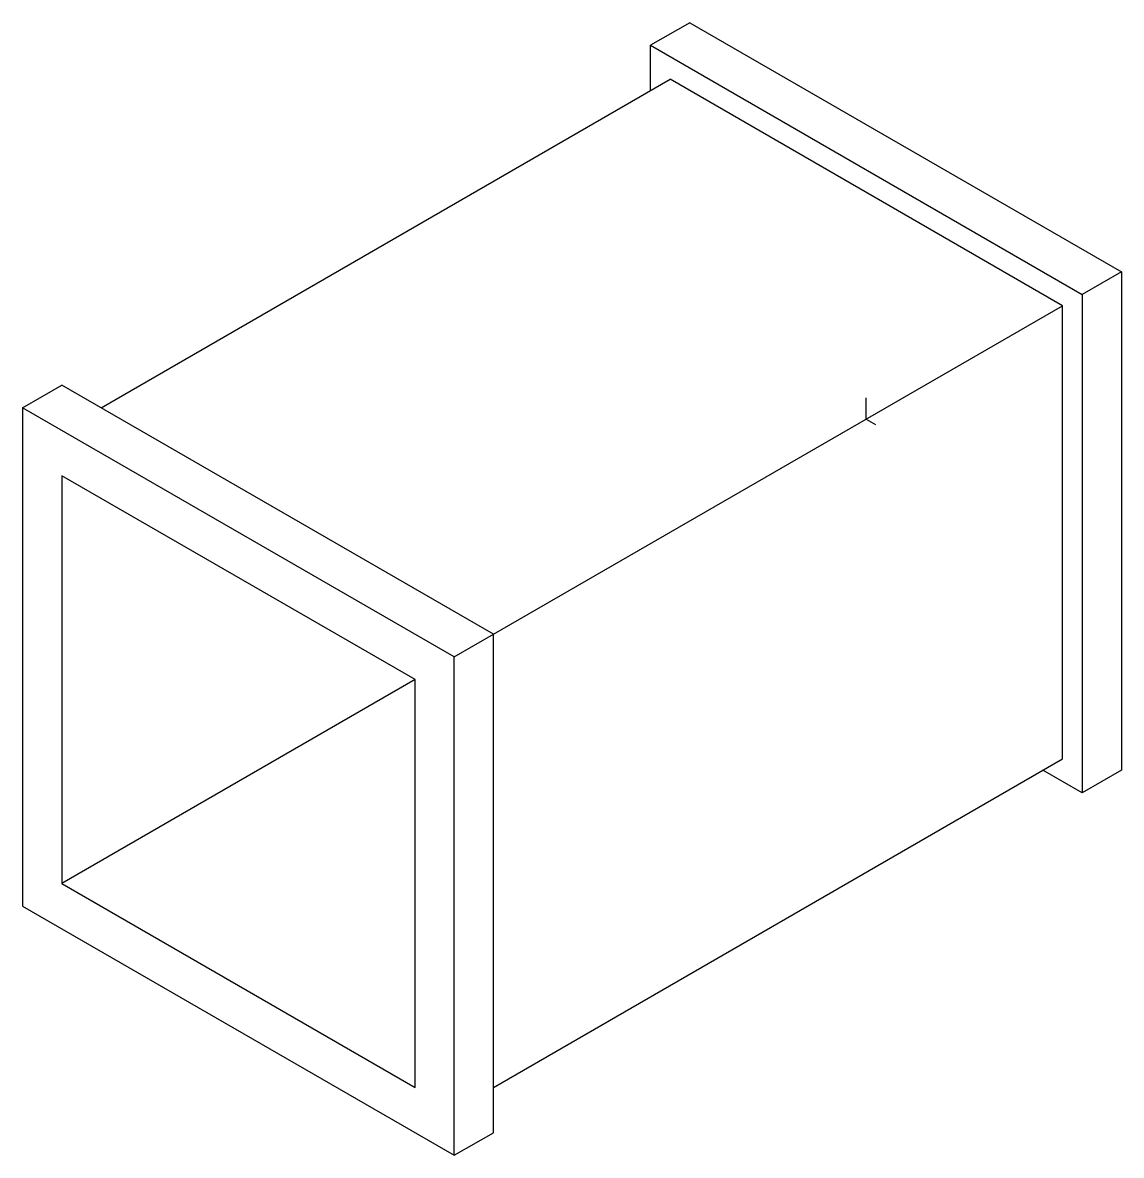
# Paper-space layout '_Isometric' of a CAD drawing. Header units: inches. Extents: x -15.2 to 4.6, y -13.3 to 7.1.
import ezdxf

# ---------------------------------------------------------------- set-up
doc = ezdxf.new("R2010")
doc.units = ezdxf.units.IN
doc.header["$MEASUREMENT"] = 0
doc.header["$PDSIZE"] = -1

psp = doc.layouts.new('_Isometric')

# ---------------------------------------------------------------- linework, layer by layer
at = {"color": 7, "linetype": 'Continuous', "lineweight": 25}
for p, q in [((-3.182, 7.144), (-3.889, 6.736)), ((-3.182, 7.144), (4.596, 2.654)), ((-3.889, 5.92), (-3.889, 6.736)), ((-3.889, 6.736), (3.889, 2.246)), ((-13.789, 0.205), (-3.536, 6.124)), ((3.536, 2.042), (-3.536, 6.124)), ((4.596, 2.654), (3.889, 2.246)), ((4.596, 2.654), (4.596, -6.328)), ((3.889, 2.246), (3.889, -6.736)), ((-6.718, -3.877), (3.536, 2.042)), ((3.536, -6.124), (3.536, 2.042)), ((-15.203, 0.205), (-14.496, 0.613)), ((-6.718, -3.877), (-14.496, 0.613)), ((-15.203, 0.205), (-15.203, -8.777)), ((-7.425, -4.285), (-15.203, 0.205)), ((-14.496, -1.02), (-14.496, -8.369)), ((-8.132, -4.694), (-14.496, -1.02)), ((-7.425, -4.285), (-6.718, -3.877)), ((-6.718, -12.859), (-6.718, -3.877)), ((-7.425, -13.267), (-7.425, -4.285)), ((-8.132, -12.043), (-8.132, -4.694)), ((-8.132, -4.695), (-14.496, -8.369)), ((-6.718, -12.043), (3.536, -6.124)), ((3.889, -6.736), (3.182, -6.328)), ((4.596, -6.328), (3.889, -6.736)), ((-14.496, -8.369), (-8.132, -12.043)), ((-15.203, -8.777), (-7.425, -13.267)), ((-7.425, -13.267), (-6.718, -12.859))]:
    psp.add_line(p, q, dxfattribs=at)
at = {"color": 7, "linetype": 'Continuous'}
for q in [(0, 0.383), (0.166, -0.096)]:
    psp.add_line((0, 0), q, dxfattribs=at)
psp.add_point((0, 0), dxfattribs=at)

doc.saveas('drawing.dxf')
